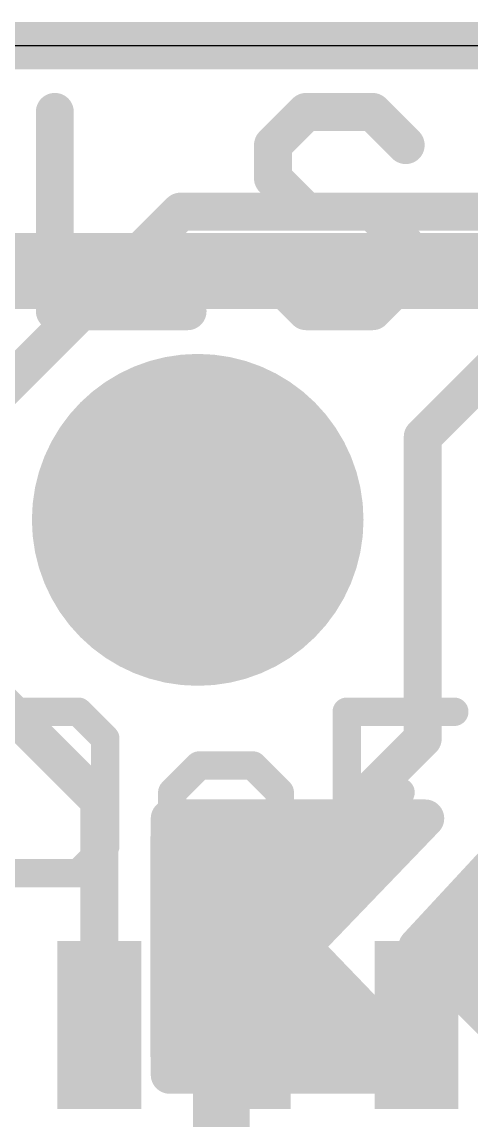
# Model space of a CAD drawing. Extents: x -0.1 to 25.5, y -0.1 to 17.9.
# Drawn here: x 7.95 to 10.36, y 12.03 to 17.91 of the extents above; entities that cross this region are included whole.
import ezdxf

# ---------------------------------------------------------------- set-up
doc = ezdxf.new("R2010")
doc.units = 0
for name, color, linetype in [('1', 12, 'CONTINUOUS'), ('16', 5, 'CONTINUOUS'), ('17', 110, 'CONTINUOUS'), ('20', 53, 'CONTINUOUS'), ('21', 40, 'CONTINUOUS')]:
    doc.layers.add(name, color=color, linetype=linetype)

# ---------------------------------------------------------------- blocks, each defined once
blk = doc.blocks.new('RECT121920X243840R50')
at = {"const_width": 0.1905}
blk.add_lwpolyline([(0.2858, -0.5715), (0.2858, 0.5715, 0.4142), (0.1905, 0.6668), (-0.1905, 0.6668, 0.4142), (-0.2858, 0.5715), (-0.2858, -0.5715, 0.4142), (-0.1905, -0.6668), (0.1905, -0.6668, 0.4142)], format="xyb", close=True, dxfattribs=at)
blk.add_solid([(-0.2159, -0.5969), (0.2159, -0.5969), (-0.2159, 0.5969), (0.2159, 0.5969)])
blk = doc.blocks.new('ROUNDP')
at = {"const_width": 0.5}
blk.add_lwpolyline([(0, -0.25, 1), (0, 0.25, 1), (0, -0.25)], format="xyb", dxfattribs=at)
blk = doc.blocks.new('RECT')
blk.add_solid([(-0.5, -0.5), (0.5, -0.5), (-0.5, 0.5), (0.5, 0.5)])

msp = doc.modelspace()

# ---------------------------------------------------------------- linework, layer by layer
at = {"layer": '1'}
for points, const_width in [([(0, 17.78), (25.4, 17.78)], 0.254), ([(7.6835, 15.777), (8.7976, 16.891)], 0.2032), ([(8.7976, 16.891), (12.319, 16.891)], 0.2032), ([(10.8585, 16.4465), (10.0965, 15.6845)], 0.2032), ([(10.0965, 15.6845), (10.0965, 14.0681)], 0.2032), ([(8.363, 13.735), (7.6835, 14.4145)], 0.2032), ([(10.0965, 14.0681), (9.163, 13.1346)], 0.2032), ([(8.363, 12.534), (8.363, 13.735)], 0.2032), ([(9.163, 13.1346), (9.163, 12.534)], 0.2032)]:
    msp.add_lwpolyline(points, dxfattribs=dict(at, const_width=const_width))
at = {"layer": '1', "const_width": 0.1016}
for points in [[(8.7976, 16.9418, 1), (8.7976, 16.8402)], [(8.8335, 16.8551, 1), (8.7616, 16.9269)], [(10.1473, 15.6845, 1), (10.0457, 15.6845)], [(10.0606, 15.7204, 1), (10.1324, 15.6486)], [(10.0457, 14.0681, 1), (10.1473, 14.0681)], [(10.1324, 14.0321, 1), (10.0606, 14.104)], [(8.4138, 13.735, 1), (8.3122, 13.735)], [(8.3271, 13.6991, 1), (8.3989, 13.7709)], [(9.2138, 13.1346, 1), (9.1122, 13.1346)], [(9.1271, 13.1705, 1), (9.1989, 13.0986)], [(8.3122, 12.534, 1), (8.4138, 12.534)], [(9.1122, 12.534, 1), (9.2138, 12.534)]]:
    msp.add_lwpolyline(points, format="xyb", dxfattribs=at)
at = {"layer": '16'}
for points, const_width in [([(0, 17.78), (25.4, 17.78)], 0.254), ([(7.3691, 16.5735), (17.0636, 16.5735)], 0.4064), ([(8.74, 12.2674), (8.74, 13.6406)], 0.2032), ([(8.74, 13.6406), (10.11, 13.6406)], 0.2032), ([(8.74, 13.6144), (10.0848, 13.6144)], 0.2032), ([(10.11, 13.6406), (9.4488, 12.954)], 0.2032), ([(10.7045, 13.6406), (10.0679, 12.954)], 0.2032), ([(8.74, 13.4112), (9.8891, 13.4112)], 0.2032), ([(8.74, 13.208), (9.6934, 13.208)], 0.2032), ([(10.3034, 13.208), (11.326, 13.208)], 0.2032), ([(8.74, 13.0048), (9.4977, 13.0048)], 0.2032), ([(9.017, 12.954), (9.017, 11.7475)], 0.3048), ([(10.115, 13.0048), (11.326, 13.0048)], 0.2032), ([(9.4488, 12.954), (10.11, 12.2674)], 0.2032), ([(10.0679, 12.954), (10.7545, 12.2674)], 0.2032), ([(8.74, 12.8016), (9.5956, 12.8016)], 0.2032), ([(10.2203, 12.8016), (11.326, 12.8016)], 0.2032), ([(8.74, 12.5984), (9.7912, 12.5984)], 0.2032), ([(10.4235, 12.5984), (11.326, 12.5984)], 0.2032), ([(8.74, 12.3952), (9.9869, 12.3952)], 0.2032), ([(10.11, 12.2674), (8.74, 12.2674)], 0.2032)]:
    msp.add_lwpolyline(points, dxfattribs=dict(at, const_width=const_width))
for points, const_width in [([(8.7908, 13.6406, 1), (8.6892, 13.6406)], 0.1016), ([(8.74, 13.6914, 1), (8.74, 13.5898)], 0.1016), ([(8.74, 13.6652, 1), (8.74, 13.5636)], 0.1016), ([(10.1466, 13.6054, 1), (10.0734, 13.6758)], 0.1016), ([(10.0848, 13.5636, 1), (10.0848, 13.6652)], 0.1016), ([(10.11, 13.5898, 1), (10.11, 13.6914)], 0.1016), ([(8.74, 13.462, 1), (8.74, 13.3604)], 0.1016), ([(9.8891, 13.3604, 1), (9.8891, 13.462)], 0.1016), ([(8.74, 13.2588, 1), (8.74, 13.1572)], 0.1016), ([(9.6934, 13.1572, 1), (9.6934, 13.2588)], 0.1016), ([(10.3034, 13.2588, 1), (10.3034, 13.1572)], 0.1016), ([(8.74, 13.0556, 1), (8.74, 12.954)], 0.1016), ([(9.0932, 12.954, 1), (8.9408, 12.954)], 0.1524), ([(9.4977, 12.954, 1), (9.4977, 13.0556)], 0.1016), ([(10.115, 13.0556, 1), (10.115, 12.954)], 0.1016), ([(9.4854, 12.9892, 1), (9.4122, 12.9188)], 0.1016), ([(9.4122, 12.9892, 1), (9.4854, 12.9188)], 0.1016), ([(10.1038, 12.9899, 1), (10.032, 12.9181)], 0.1016), ([(10.0306, 12.9885, 1), (10.1052, 12.9195)], 0.1016), ([(8.74, 12.8524, 1), (8.74, 12.7508)], 0.1016), ([(9.5956, 12.7508, 1), (9.5956, 12.8524)], 0.1016), ([(10.2203, 12.8524, 1), (10.2203, 12.7508)], 0.1016), ([(8.74, 12.6492, 1), (8.74, 12.5476)], 0.1016), ([(9.7912, 12.5476, 1), (9.7912, 12.6492)], 0.1016), ([(10.4235, 12.6492, 1), (10.4235, 12.5476)], 0.1016), ([(8.74, 12.446, 1), (8.74, 12.3444)], 0.1016), ([(9.9869, 12.3444, 1), (9.9869, 12.446)], 0.1016), ([(8.74, 12.3182, 1), (8.74, 12.2166)], 0.1016), ([(10.0734, 12.2322, 1), (10.1466, 12.3026)], 0.1016), ([(10.11, 12.2166, 1), (10.11, 12.3182)], 0.1016), ([(8.6892, 12.2674, 1), (8.7908, 12.2674)], 0.1016)]:
    msp.add_lwpolyline(points, format="xyb", dxfattribs=dict(at, const_width=const_width))
at = {"layer": '20'}
msp.add_line((22.86, 17.78), (2.54, 17.78), dxfattribs=at)
at = {"layer": '21'}
for points, const_width in [([(8.124, 17.4253), (8.124, 16.3576)], 0.2032), ([(9.4714, 17.4253), (9.2934, 17.2474)], 0.2032), ([(9.8273, 17.4253), (9.4714, 17.4253)], 0.2032), ([(10.0052, 17.2474), (9.8273, 17.4253)], 0.2032), ([(9.2934, 17.2474), (9.2934, 17.0694)], 0.2032), ([(9.2934, 17.0694), (9.4714, 16.8915)], 0.2032), ([(9.4714, 16.8915), (9.8273, 16.8915)], 0.2032), ([(9.8273, 16.8915), (10.0052, 16.7135)], 0.2032), ([(10.0052, 16.7135), (10.0052, 16.5356)], 0.2032), ([(9.4714, 16.3576), (9.2934, 16.5356)], 0.2032), ([(10.0052, 16.5356), (9.8273, 16.3576)], 0.2032), ([(8.124, 16.3576), (8.8358, 16.3576)], 0.2032), ([(9.8273, 16.3576), (9.4714, 16.3576)], 0.2032), ([(8.2504, 14.212), (7.8182, 14.212)], 0.1524), ([(8.3944, 14.068), (8.2504, 14.212)], 0.1524), ([(9.6892, 13.3477), (9.6892, 14.212)], 0.1524), ([(9.6892, 14.212), (10.2655, 14.212)], 0.1524), ([(8.3944, 13.4918), (8.3944, 14.068)], 0.1524), ([(8.8978, 13.9239), (8.7537, 13.7799)], 0.1524), ([(9.1859, 13.9239), (8.8978, 13.9239)], 0.1524), ([(9.3299, 13.7799), (9.1859, 13.9239)], 0.1524), ([(8.7537, 13.7799), (8.7537, 13.4918)], 0.1524), ([(9.3299, 13.4918), (9.3299, 13.7799)], 0.1524), ([(9.6892, 13.7799), (9.9774, 13.7799)], 0.1524), ([(8.2504, 13.3477), (8.3944, 13.4918)], 0.1524), ([(8.7537, 13.4918), (8.8978, 13.3477)], 0.1524), ([(9.1859, 13.3477), (9.3299, 13.4918)], 0.1524), ([(7.8182, 13.3477), (8.2504, 13.3477)], 0.1524), ([(8.8978, 13.3477), (9.1859, 13.3477)], 0.1524)]:
    msp.add_lwpolyline(points, dxfattribs=dict(at, const_width=const_width))
for points, const_width in [([(8.1748, 17.4253, 1), (8.0732, 17.4253)], 0.1016), ([(9.4714, 17.4761, 1), (9.4714, 17.3745)], 0.1016), ([(9.5073, 17.3894, 1), (9.4354, 17.4612)], 0.1016), ([(9.8632, 17.4612, 1), (9.7913, 17.3894)], 0.1016), ([(9.8273, 17.3745, 1), (9.8273, 17.4761)], 0.1016), ([(9.3442, 17.2474, 1), (9.2426, 17.2474)], 0.1016), ([(9.2575, 17.2833, 1), (9.3293, 17.2114)], 0.1016), ([(9.9693, 17.2114, 1), (10.0411, 17.2833)], 0.1016), ([(9.3293, 17.1053, 1), (9.2575, 17.0335)], 0.1016), ([(9.2426, 17.0694, 1), (9.3442, 17.0694)], 0.1016), ([(9.4714, 16.9423, 1), (9.4714, 16.8407)], 0.1016), ([(9.4354, 16.8555, 1), (9.5073, 16.9274)], 0.1016), ([(9.8632, 16.9274, 1), (9.7913, 16.8555)], 0.1016), ([(9.8273, 16.8407, 1), (9.8273, 16.9423)], 0.1016), ([(10.056, 16.7135, 1), (9.9544, 16.7135)], 0.1016), ([(9.9693, 16.6776, 1), (10.0411, 16.7494)], 0.1016), ([(9.3293, 16.5715, 1), (9.2575, 16.4996)], 0.1016), ([(10.0411, 16.4996, 1), (9.9693, 16.5715)], 0.1016), ([(9.9544, 16.5356, 1), (10.056, 16.5356)], 0.1016), ([(8.124, 16.4084, 1), (8.124, 16.3068)], 0.1016), ([(8.8358, 16.3068, 1), (8.8358, 16.4084)], 0.1016), ([(9.4714, 16.4084, 1), (9.4714, 16.3068)], 0.1016), ([(9.4354, 16.3217, 1), (9.5073, 16.3935)], 0.1016), ([(9.7913, 16.3935, 1), (9.8632, 16.3217)], 0.1016), ([(9.8273, 16.3068, 1), (9.8273, 16.4084)], 0.1016), ([(8.0732, 16.3576, 1), (8.1748, 16.3576)], 0.1016), ([(8.2773, 14.239, 1), (8.2234, 14.1851)], 0.0762), ([(8.2504, 14.1739, 1), (8.2504, 14.2501)], 0.0762), ([(9.7273, 14.212, 1), (9.6511, 14.212)], 0.0762), ([(9.6892, 14.2501, 1), (9.6892, 14.1739)], 0.0762), ([(10.2655, 14.1739, 1), (10.2655, 14.2501)], 0.0762), ([(8.4325, 14.068, 1), (8.3563, 14.068)], 0.0762), ([(8.3675, 14.041, 1), (8.4214, 14.0949)], 0.0762), ([(8.8978, 13.962, 1), (8.8978, 13.8858)], 0.0762), ([(8.9247, 13.897, 1), (8.8708, 13.9509)], 0.0762), ([(9.2128, 13.9509, 1), (9.1589, 13.897)], 0.0762), ([(9.1859, 13.8858, 1), (9.1859, 13.962)], 0.0762), ([(8.7918, 13.7799, 1), (8.7156, 13.7799)], 0.0762), ([(8.7268, 13.8068, 1), (8.7807, 13.7529)], 0.0762), ([(9.368, 13.7799, 1), (9.2918, 13.7799)], 0.0762), ([(9.303, 13.7529, 1), (9.3569, 13.8068)], 0.0762), ([(9.6892, 13.818, 1), (9.6892, 13.7418)], 0.0762), ([(9.9774, 13.7418, 1), (9.9774, 13.818)], 0.0762), ([(8.3563, 13.4918, 1), (8.4325, 13.4918)], 0.0762), ([(8.4214, 13.4648, 1), (8.3675, 13.5187)], 0.0762), ([(8.7807, 13.5187, 1), (8.7268, 13.4648)], 0.0762), ([(8.7156, 13.4918, 1), (8.7918, 13.4918)], 0.0762), ([(9.2918, 13.4918, 1), (9.368, 13.4918)], 0.0762), ([(9.3569, 13.4648, 1), (9.303, 13.5187)], 0.0762), ([(8.2234, 13.3746, 1), (8.2773, 13.3208)], 0.0762), ([(8.2504, 13.3096, 1), (8.2504, 13.3858)], 0.0762), ([(8.8978, 13.3858, 1), (8.8978, 13.3096)], 0.0762), ([(8.8708, 13.3208, 1), (8.9247, 13.3746)], 0.0762), ([(9.1589, 13.3746, 1), (9.2128, 13.3208)], 0.0762), ([(9.1859, 13.3096, 1), (9.1859, 13.3858)], 0.0762), ([(9.6511, 13.3477, 1), (9.7273, 13.3477)], 0.0762)]:
    msp.add_lwpolyline(points, format="xyb", dxfattribs=dict(at, const_width=const_width))

# ---------------------------------------------------------------- block references
at = {"layer": '1', "xscale": 0.45, "yscale": 0.9}
for p in [(8.363, 12.534), (9.163, 12.534), (10.063, 12.534)]:
    msp.add_blockref('RECT', p, dxfattribs=at)
at = {"layer": '16', "rotation": 180}
msp.add_blockref('RECT121920X243840R50', (9.017, 12.954), dxfattribs=at)
at = {"layer": '17', "xscale": 1.778, "yscale": 1.778, "rotation": 90}
msp.add_blockref('ROUNDP', (8.89, 15.24), dxfattribs=at)
msp.add_blockref('ROUNDP', (8.89, 15.24), dxfattribs=at)

doc.saveas('drawing.dxf')
